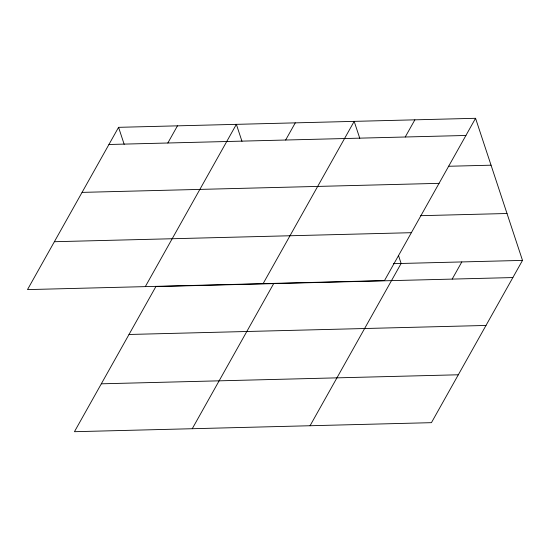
<?xml version="1.0" encoding="UTF-8"?>
<svg xmlns="http://www.w3.org/2000/svg" width="550" height="550" viewBox="0 0 550 550"><rect width="100%" height="100%" fill="white"/><g stroke="black" fill="none" stroke-linecap="round" stroke-linejoin="round"><path stroke-width="0.82" d="M118.566 127.332L27.5 289.603L384.491 280.576L475.558 118.298L118.566 127.332L124.169 144.306M167.833 143.007L177.464 125.84M145.31 286.626L236.369 124.348L241.979 141.329M285.643 140.023L295.274 122.863M263.113 283.642L354.179 121.371L359.789 138.346M192.252 428.718L273.68 283.607M405.233 136.998L414.872 119.838M310.056 425.741L401.122 263.464L398.454 255.379M452.176 279.097L461.814 261.931M475.558 118.298L522.5 260.397L431.434 422.668L74.442 431.702L155.877 286.591L512.868 277.564M108.934 144.492L465.926 135.465M448.312 166.272L491.047 165.192M82.06 192.383L439.051 183.349M420.674 215.689L507.011 213.503M54.374 241.718L411.366 232.691M393.442 263.663L522.5 260.397M129.002 334.476L485.994 325.449M101.317 383.811L458.308 374.784"/></g></svg>
